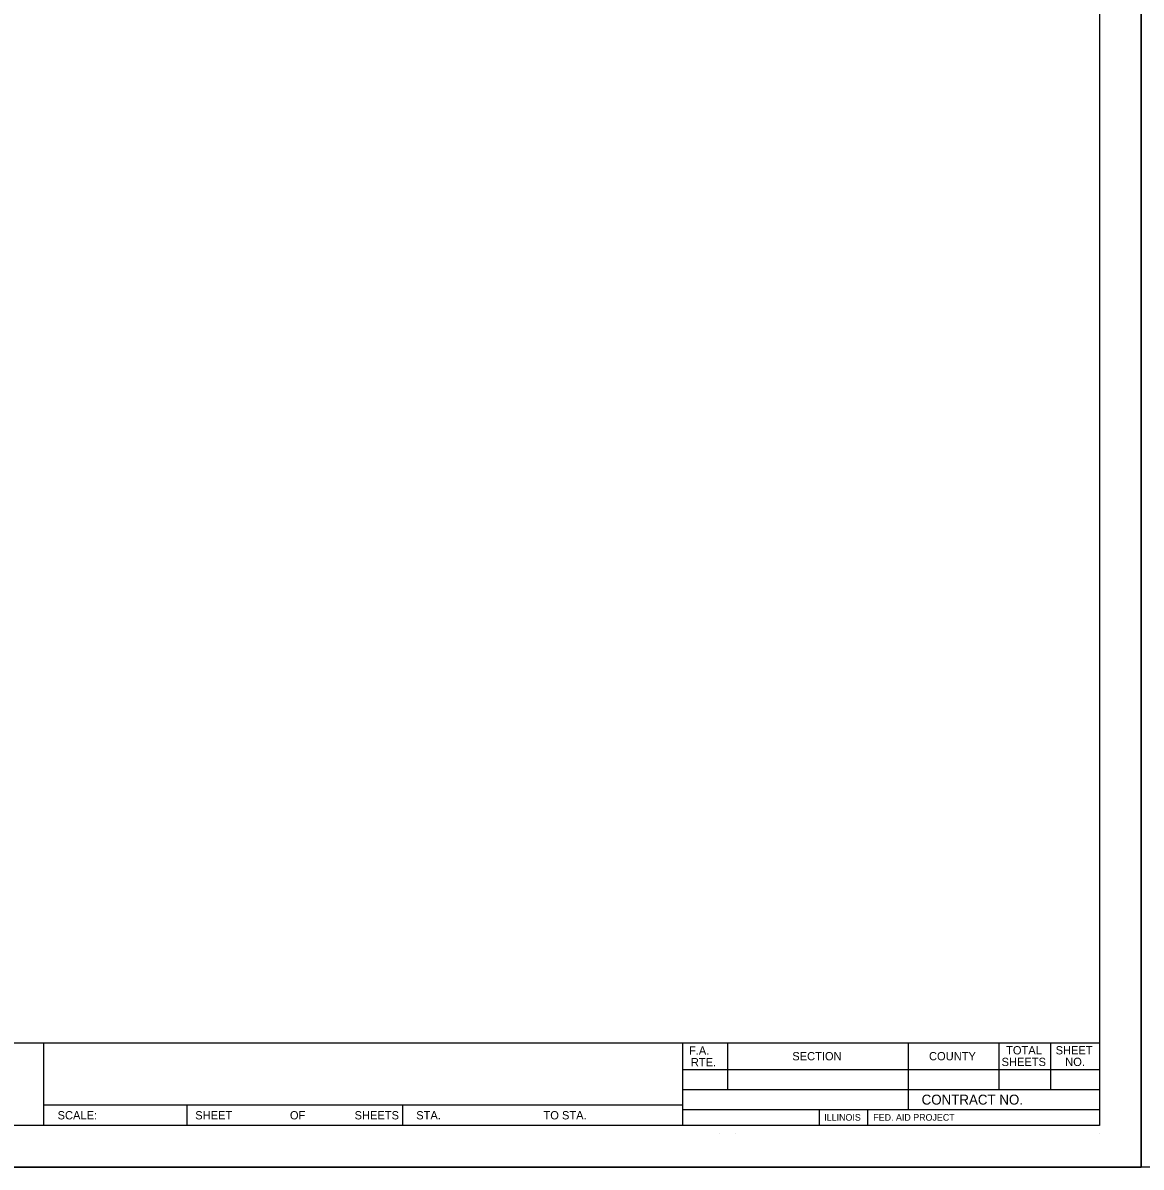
# Model space of a CAD drawing. Extents: x 2133490 to 2172050, y 2138301 to 2145980.
# Drawn here: x 2139076 to 2139750, y 2138301 to 2138990 of the extents above; entities that cross this region are included whole.
import ezdxf

# ---------------------------------------------------------------- set-up
doc = ezdxf.new("R2010")
doc.units = 0
doc.layers.add('SH_General_Details', color=7, linetype='Continuous')
doc.layers.add('SH_Printer_Plotting_Border', color=7, linetype='Continuous')

msp = doc.modelspace()

# ---------------------------------------------------------------- linework, layer by layer
at = {"layer": 'SH_General_Details'}
for p, q in [((2139750.12, 2138300.71), (2139750.12, 2139400.71)), ((2139750.12, 2139400.71), (2139750.12, 2138300.71)), ((2138150.12, 2138375.71), (2139725.12, 2138375.71)), ((2139088.84, 2138375.71), (2139088.84, 2138325.71)), ((2139473.84, 2138375.71), (2139473.84, 2138325.71)), ((2139500.84, 2138375.71), (2139500.84, 2138347.45)), ((2139609.84, 2138375.71), (2139609.84, 2138335.45)), ((2139664.45, 2138375.71), (2139664.45, 2138347.45)), ((2139695.49, 2138375.71), (2139695.49, 2138347.45)), ((2139473.84, 2138359.45), (2139725.12, 2138359.45)), ((2139473.84, 2138347.45), (2139725.12, 2138347.45)), ((2139088.84, 2138338.21), (2139473.84, 2138338.21)), ((2139175.12, 2138338.21), (2139175.12, 2138325.71)), ((2139305.12, 2138338.21), (2139305.12, 2138325.71)), ((2139473.84, 2138335.45), (2139725.12, 2138335.45)), ((2139556.2, 2138335.45), (2139556.2, 2138325.71)), ((2139585.2, 2138335.45), (2139585.2, 2138325.71)), ((2139495.84, 2138320.71), (2139495.84, 2138320.71)), ((2139505.84, 2138320.71), (2139505.84, 2138320.71)), ((2139725.12, 2138320.71), (2139725.12, 2138320.71)), ((2139750.12, 2138300.71), (2138050.12, 2138300.71)), ((2141450.12, 2138300.71), (2139750.12, 2138300.71))]:
    msp.add_line(p, q, dxfattribs=at)
msp.add_lwpolyline([(2138150.12, 2139375.71), (2139725.12, 2139375.71), (2139725.12, 2138325.71), (2138150.12, 2138325.71)], close=True, dxfattribs=at)
at = {"layer": 'SH_Printer_Plotting_Border'}
msp.add_lwpolyline([(2138050.12, 2138300.71), (2139750.12, 2138300.71), (2139750.12, 2139400.71), (2138050.12, 2139400.71)], close=True, dxfattribs=at)

# ---------------------------------------------------------------- texts
at = {"layer": 'SH_General_Details'}
for s, height, p in [('F.A.  ', 5, (2139477.7, 2138368.45)), ('TOTAL', 4.999, (2139668.79, 2138368.63)), ('SHEET', 4.999, (2139698.63, 2138368.63)), ('RTE.', 5, (2139478.85, 2138361.45)), ('SECTION', 4.999, (2139539.95, 2138365.07)), ('COUNTY', 4.999, (2139622.35, 2138365.07)), ('SHEETS', 4.999, (2139666.04, 2138361.63)), ('NO.', 4.999, (2139704.39, 2138361.63)), ('CONTRACT NO.      ', 6, (2139617.89, 2138338.38)), ('SCALE:          ', 5, (2139097.3, 2138329.46)), ('SHEET', 5, (2139180.22, 2138329.46)), ('OF', 5, (2139237.27, 2138329.46)), ('SHEETS', 5, (2139276.23, 2138329.46)), ('STA.', 5, (2139313.37, 2138329.46)), ('TO STA.', 5, (2139390.04, 2138329.46)), ('ILLINOIS', 4, (2139559.23, 2138328.68)), ('FED. AID PROJECT', 4, (2139588.75, 2138328.68))]:
    msp.add_text(s, height=height, dxfattribs=at).set_placement(p)

doc.saveas('drawing.dxf')
